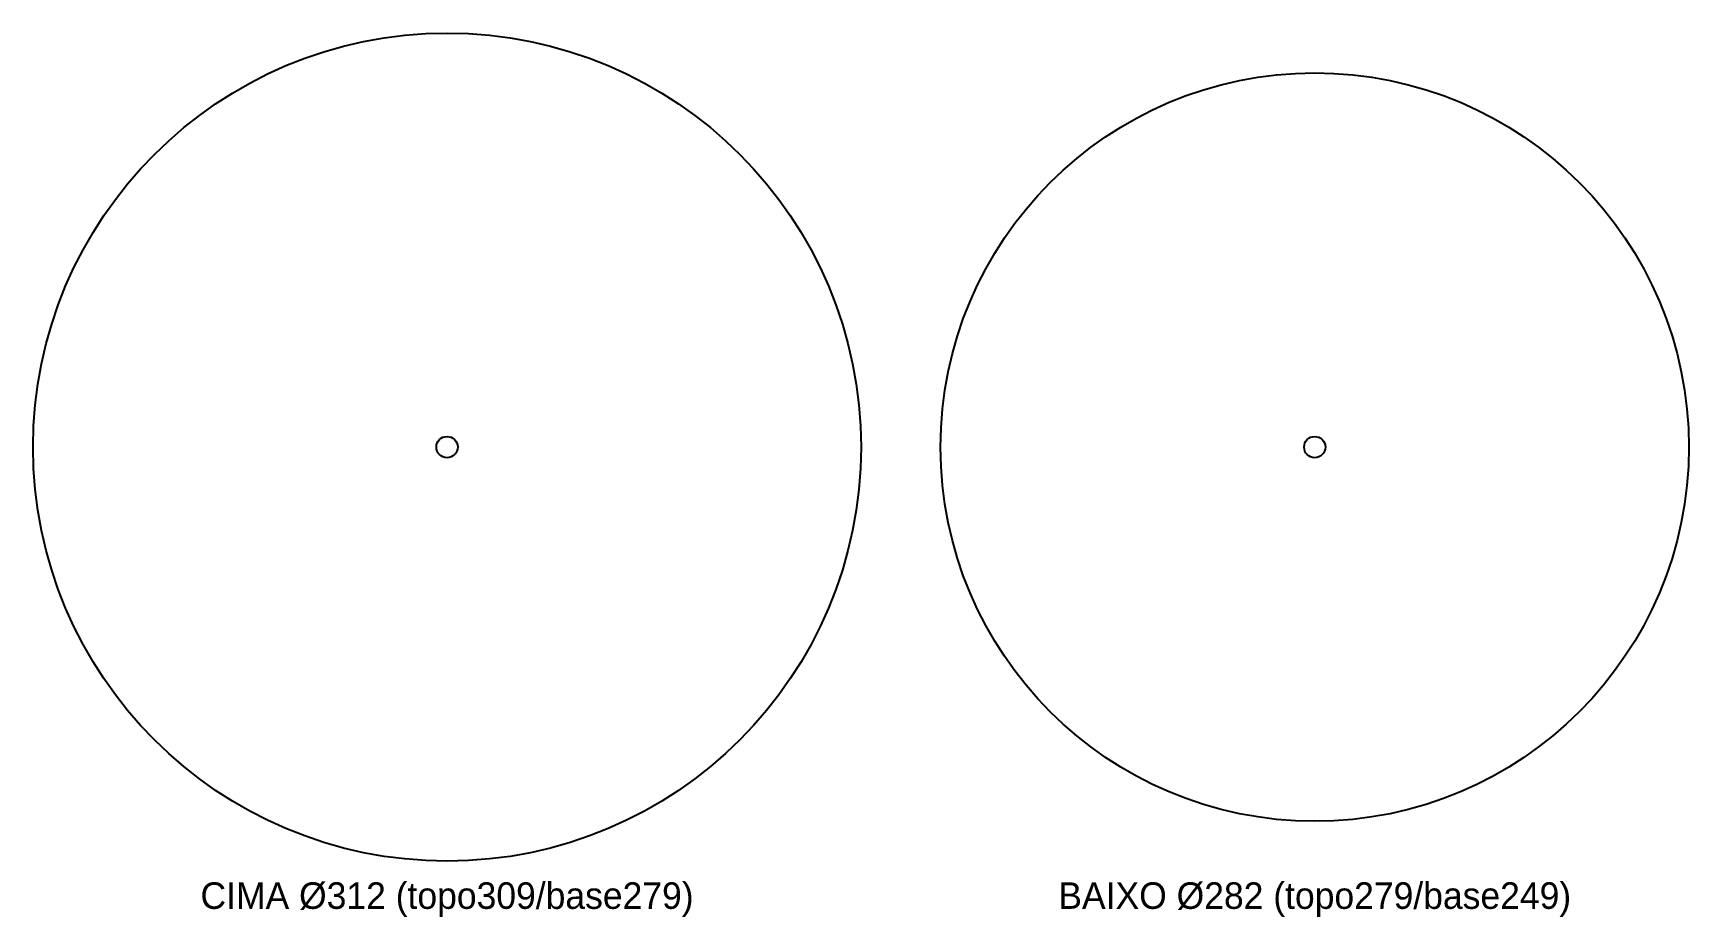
# Model space of a CAD drawing. Header units: millimetres. Extents: x 0 to 624, y -21 to 312.
import ezdxf
from ezdxf.enums import TextEntityAlignment as Align

# ---------------------------------------------------------------- set-up
doc = ezdxf.new("R2010")
doc.units = ezdxf.units.MM
for name, color, linetype in [('BISEL', 7, 'CONTINUOUS'), ('CENTRO', 1, 'CONTINUOUS'), ('TEXTO', 5, 'CONTINUOUS')]:
    doc.layers.add(name, color=color, linetype=linetype)

msp = doc.modelspace()

# ---------------------------------------------------------------- linework, layer by layer
at = {"layer": 'BISEL'}
for centre, radius in [((156, 156), 156), ((483, 156), 141)]:
    msp.add_circle(centre, radius, dxfattribs=at)
at = {"layer": 'CENTRO'}
for centre in [(156, 156), (483, 156)]:
    msp.add_circle(centre, 4, dxfattribs=at)

# ---------------------------------------------------------------- texts
at = {"layer": 'TEXTO'}
for s, p in [('CIMA Ø312 (topo309/base279)', (156, -18)), ('BAIXO Ø282 (topo279/base249)', (483, -18))]:
    msp.add_text(s, height=10, dxfattribs=at).set_placement(p, align=Align.CENTER)

doc.saveas('drawing.dxf')
